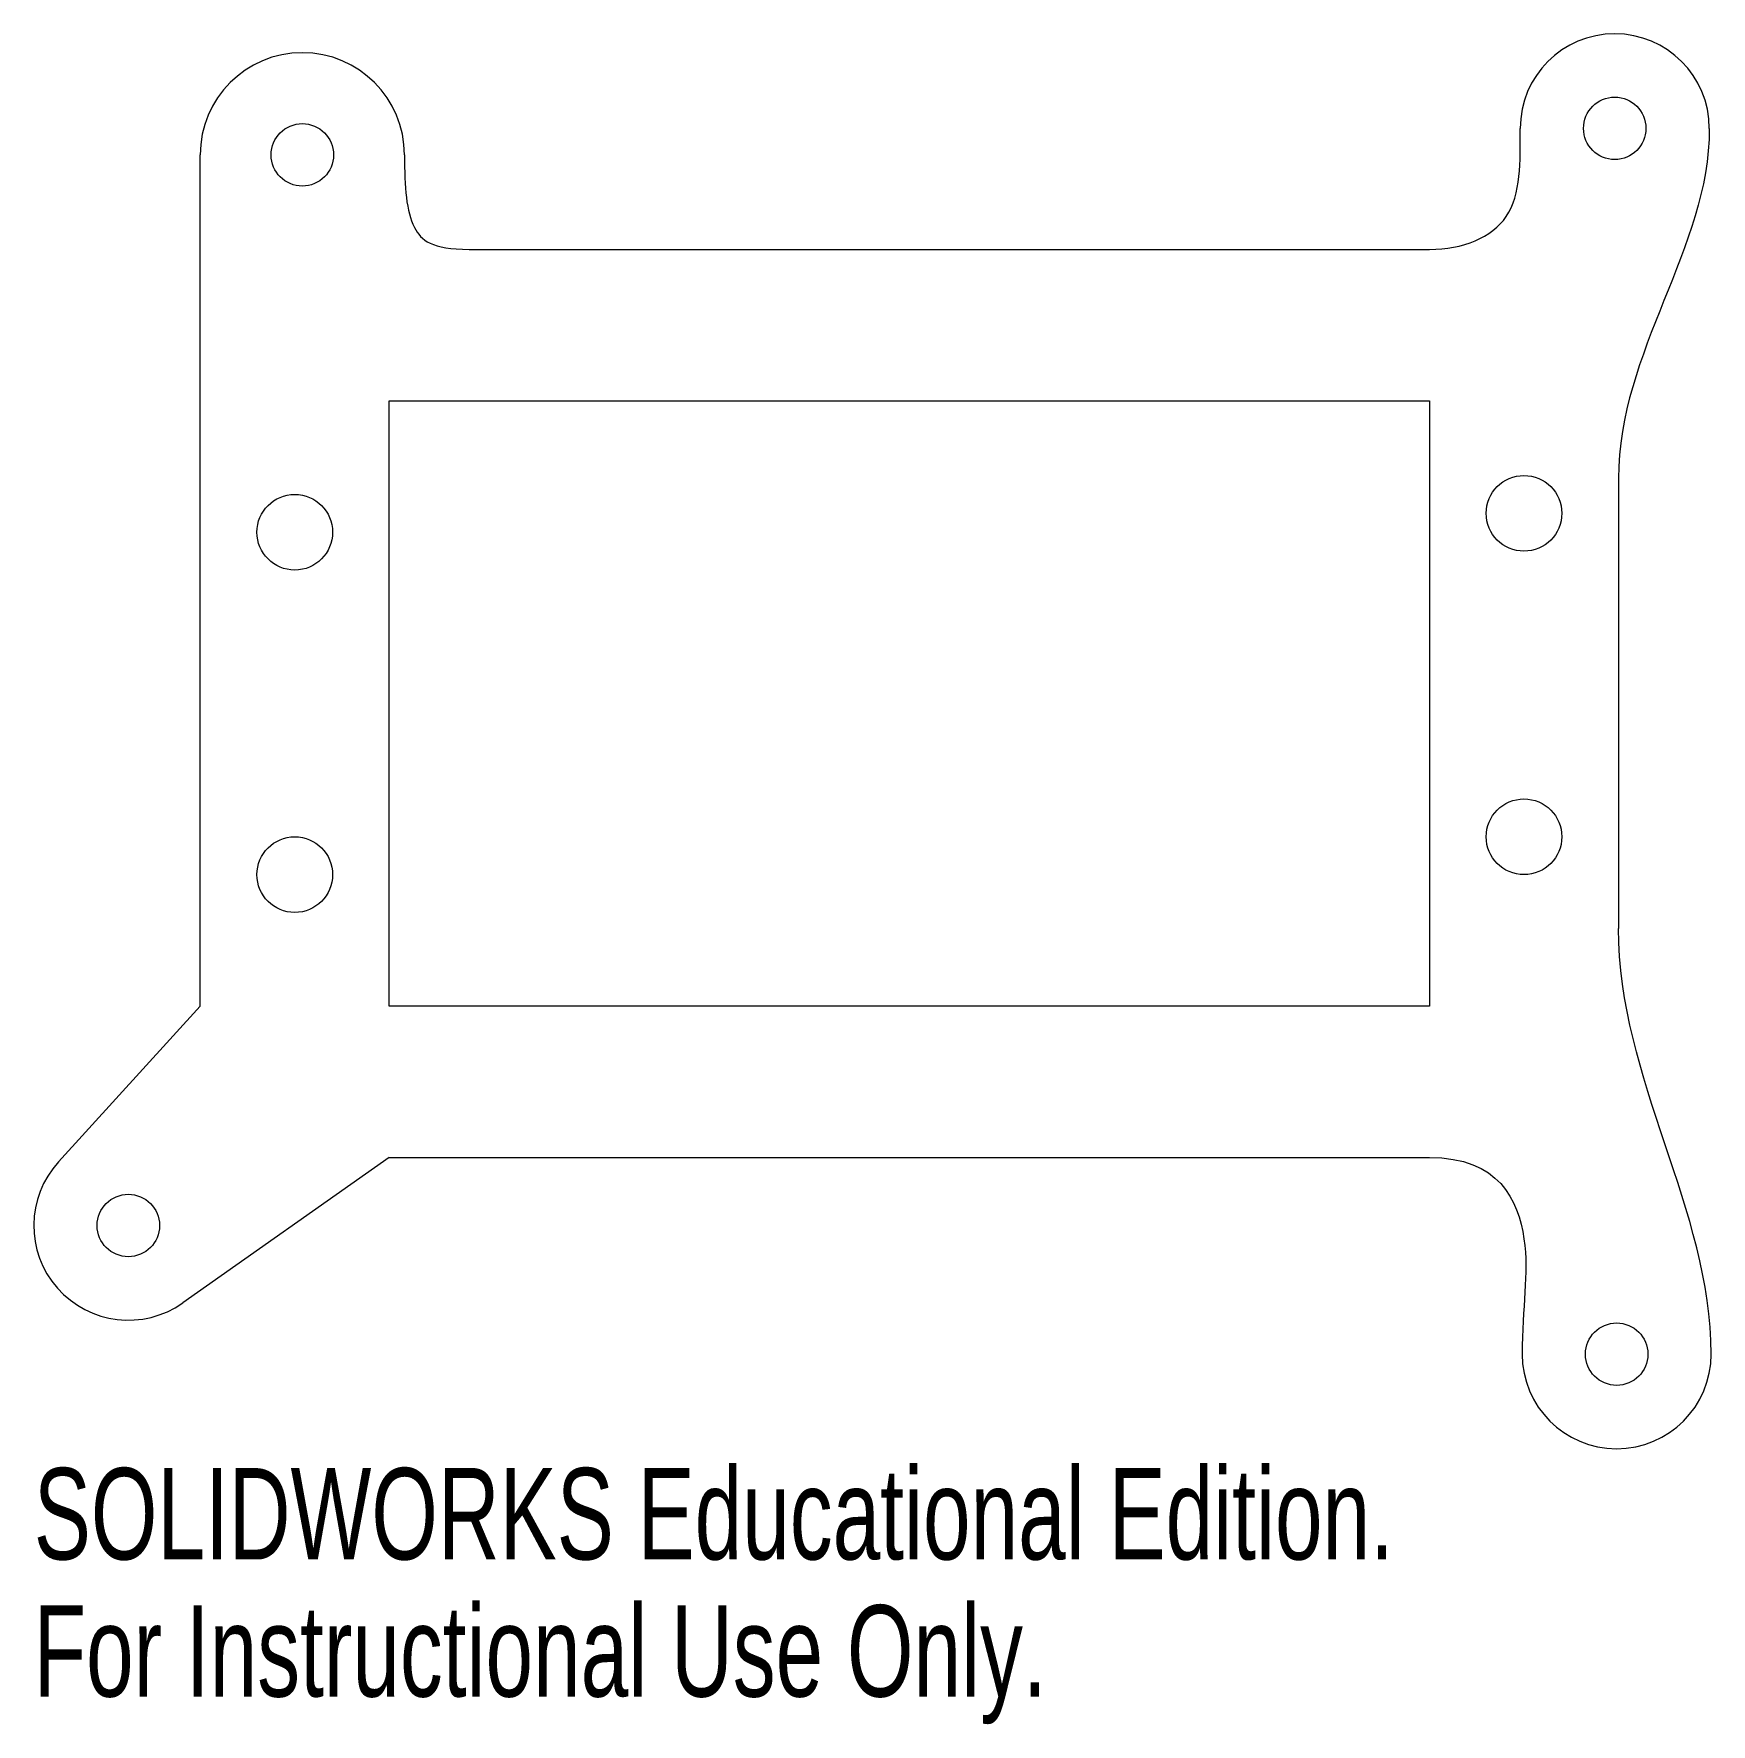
# Model space of a CAD drawing. Header units: millimetres. Extents: x -27.9 to 60.8, y -66.8 to 22.5.
import ezdxf

# ---------------------------------------------------------------- set-up
doc = ezdxf.new("R2010")
doc.units = ezdxf.units.MM
doc.styles.add('SLDTEXTSTYLE0', font='TXT', dxfattribs={"width": 0.7})

msp = doc.modelspace()

# ---------------------------------------------------------------- linework, layer by layer
at = {"color": 7, "linetype": 'Continuous', "lineweight": 15}
for p, q in [((-19.059, 3.125), (-19.059, 16.125)), ((-9.059, -28.875), (-9.059, 3.125)), ((-9.059, 3.125), (45.941, 3.125)), ((45.941, 3.125), (45.941, -28.875)), ((55.941, -0.984), (55.941, -24.766)), ((-19.059, -28.875), (-26.556, -37.109)), ((45.941, -28.875), (-9.059, -28.875)), ((-9.059, -36.875), (-19.98, -44.564)), ((-9.059, -36.875), (45.941, -36.875))]:
    msp.add_line(p, q, dxfattribs=at)
for centre, radius in [((55.741, 17.525), 1.65), ((-13.659, 16.125), 1.65), ((50.941, -2.825), 2), ((-14.059, -3.825), 2), ((50.941, -19.925), 2), ((-14.059, -21.925), 2), ((-22.859, -40.475), 1.65), ((55.841, -47.275), 1.65)]:
    msp.add_circle(centre, radius, dxfattribs=at)
for centre, radius, start, end in [((55.741, 17.525), 5, 0, 180), ((-13.659, 16.125), 5.4, 0, 180), ((-22.859, -40.475), 5.001, 137.67832, 305.14644), ((55.841, -47.275), 5, 180, 0)]:
    msp.add_arc(centre, radius, start, end, dxfattribs=at)
for points, knots in [([(45.941, 11.125), (47.725, 11.125), (50.869, 12.441), (50.741, 15.758), (50.741, 17.525)], [0, 0, 0, 0, 0.483437, 1, 1, 1, 1]), ([(-8.259, 16.125), (-8.259, 14.362), (-8.086, 12.171), (-6.821, 11.135), (-4.839, 11.125)], [0, 0, 0, 0, 0.5536902, 0.9999931, 0.9999931, 0.9999931, 0.9999931]), ([(45.941, -36.875), (49.613, -36.875), (51.61, -41.219), (50.841, -44.774), (50.841, -47.275)], [0, 0, 0, 0, 0.519451, 1, 1, 1, 1])]:
    msp.add_open_spline(points, degree=3, knots=knots, dxfattribs=at)
for points in [[(60.741, 17.525), (60.741, 11.151), (55.941, 5.785), (55.941, -0.984)], [(-4.839, 11.125), (12.088, 11.125), (29.015, 11.125), (45.941, 11.125)], [(-19.059, -28.875), (-19.059, -18.209), (-19.059, -7.542), (-19.059, 3.125)], [(60.841, -47.275), (60.841, -39.597), (55.941, -32.789), (55.941, -24.766)]]:
    msp.add_open_spline(points, degree=3, dxfattribs=at)

# ---------------------------------------------------------------- texts
at = {"color": 7, "linetype": 'Continuous', "char_height": 4.83362, "attachment_point": 1, "style": 'SLDTEXTSTYLE0'}
for s, insert in [('SOLIDWORKS Educational Edition.', (-27.859, -53.295)), ('For Instructional Use Only.', (-27.859, -60.545))]:
    msp.add_mtext(s, dxfattribs=dict(at, insert=insert))

doc.saveas('drawing.dxf')
